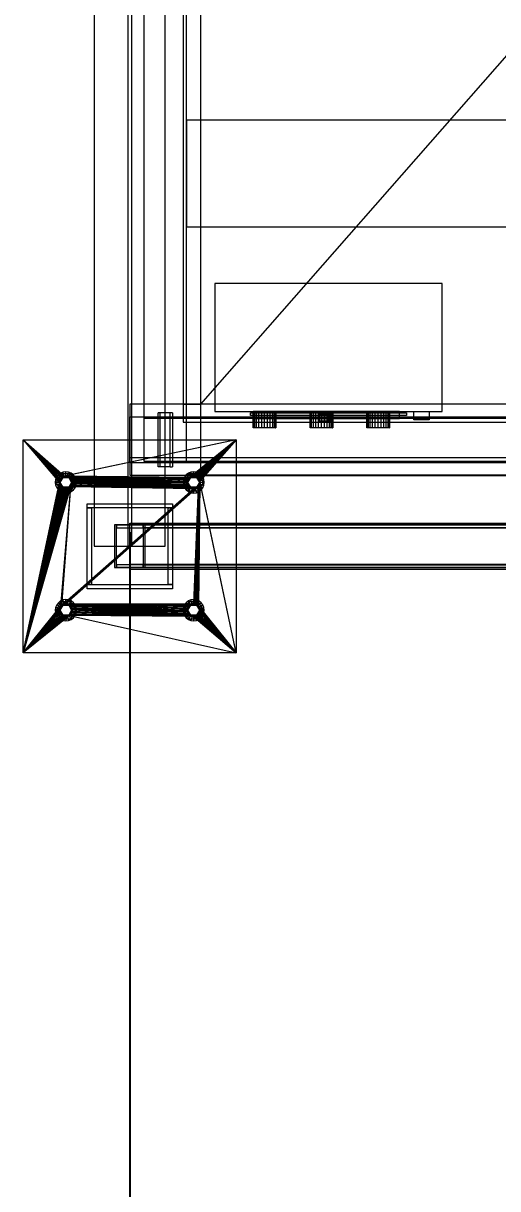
# Model space of a CAD drawing. Header units: millimetres. Extents: x -191664 to 191490, y -197311 to 10263.
# Drawn here: x 11420 to 12088, y -16955 to -15314 of the extents above; entities that cross this region are included whole.
import ezdxf

# ---------------------------------------------------------------- set-up
doc = ezdxf.new("R2010")
doc.units = ezdxf.units.MM
doc.layers.add('COTAS_O', color=1, linetype='Continuous', lineweight=0)
doc.layers.add('superior_dosificador', color=7, linetype='Continuous', lineweight=0)
doc.dimstyles.new('PLANTA_100', dxfattribs={"dimtxt": 250, "dimasz": 150, "dimexe": 150, "dimexo": 80, "dimgap": 100, "dimtad": 1, "dimtih": 1, "dimtoh": 1, "dimdec": 1, "dimdsep": 46, "dimcen": 0.09, "dimclrd": 1, "dimclre": 1, "dimclrt": 1, "dimadec": 0, "dimazin": 0, "dimtfac": 1, "dimtdec": 4, "dimtofl": 0, "dimtmove": 0, "dimatfit": 3, "dimfxl": 1, "dimtolj": 1, "dimtzin": 0, "dimarcsym": 0})

# ---------------------------------------------------------------- blocks, each defined once
blk = doc.blocks.new('*D32')
at = {"layer": 'COTAS_O', "color": 1, "lineweight": -2, "transparency": 16777216}
for p, q in [((11649.5, -14250), (12519.5, -14250)), ((12369.5, -15800), (12369.5, -14400)), ((11649.5, -15950), (12519.5, -15950))]:
    blk.add_line(p, q, dxfattribs=at)
at = {"layer": 'COTAS_O', "color": 1, "transparency": 16777216}
for points in [[(12344.5, -14400), (12394.5, -14400), (12369.5, -14250)], [(12344.5, -15800), (12394.5, -15800), (12369.5, -15950)]]:
    blk.add_solid(points, dxfattribs=at)
at = {"layer": 'Defpoints', "color": 0, "transparency": 16777216}
for p in [(11569.5, -14250), (12369.5, -14250), (11569.5, -15950)]:
    blk.add_point(p, dxfattribs=at)
blk = doc.blocks.new('*D33')
at = {"layer": 'COTAS_O', "color": 1, "lineweight": -2, "transparency": 16777216}
for p, q in [((11569.5, -16030), (11569.5, -17400)), ((13269.5, -16030), (13269.5, -17400)), ((11719.5, -17250), (13119.5, -17250))]:
    blk.add_line(p, q, dxfattribs=at)
at = {"layer": 'COTAS_O', "color": 1, "transparency": 16777216}
for points in [[(11719.5, -17225), (11719.5, -17275), (11569.5, -17250)], [(13119.5, -17225), (13119.5, -17275), (13269.5, -17250)]]:
    blk.add_solid(points, dxfattribs=at)
at = {"layer": 'Defpoints', "color": 0, "transparency": 16777216}
for p in [(11569.5, -15950), (13269.5, -15950), (13269.5, -17250)]:
    blk.add_point(p, dxfattribs=at)

msp = doc.modelspace()

# ---------------------------------------------------------------- linework, layer by layer
at = {"layer": 'superior_dosificador', "color": 8, "true_color": 0x667b86}
for p, q in [((11519.53, -14150), (11519.53, -16050)), ((11566.73, -14150), (11566.73, -16050)), ((11572.33, -16050), (11572.33, -14150)), ((11619.53, -16050), (11619.53, -14150)), ((11569.53, -15932.5), (11569.53, -15867.5)), ((11569.53, -15867.5), (13269.53, -15867.5)), ((11569.53, -15932.5), (11569.53, -15925)), ((11569.53, -15925), (13269.53, -15925)), ((13269.53, -15932.5), (11569.53, -15932.5)), ((11509.53, -15996), (11509.53, -15990)), ((11509.53, -15990), (11629.53, -15990)), ((11629.53, -15996), (11509.53, -15996)), ((11509.53, -16104), (11509.53, -15996)), ((11509.53, -15996), (11515.53, -15996)), ((11515.53, -15996), (11515.53, -16104)), ((11623.53, -16104), (11623.53, -15996)), ((11623.53, -15996), (11629.53, -15996)), ((11629.53, -15990), (11629.53, -15996)), ((11629.53, -15996), (11629.53, -16104)), ((11569.53, -16082.5), (11569.53, -16017.5)), ((11569.53, -16017.5), (13269.53, -16017.5)), ((13248.01, -16020), (11548.01, -16020)), ((11548.01, -16020), (11548.01, -16080)), ((11550.88, -16020), (11548.01, -16020)), ((11550.88, -16080), (11550.88, -16020)), ((11550.88, -16020), (13250.88, -16020)), ((11550.88, -16020), (11550.88, -16024)), ((11588.18, -16020), (11550.88, -16020)), ((11550.88, -16024), (13250.88, -16024)), ((11550.88, -16024), (11588.18, -16024)), ((13288.18, -16020), (11588.18, -16020)), ((11588.18, -16020), (11588.18, -16080)), ((11591.05, -16020), (11588.18, -16020)), ((11588.18, -16024), (11588.18, -16020)), ((13288.18, -16024), (11588.18, -16024)), ((11591.05, -16080), (11591.05, -16020)), ((11591.05, -16020), (13291.05, -16020)), ((11519.53, -16050), (11619.53, -16050)), ((11566.73, -16050), (11572.33, -16050)), ((11548.01, -16080), (13248.01, -16080)), ((11548.01, -16080), (11550.88, -16080)), ((13250.88, -16076), (11550.88, -16076)), ((11550.88, -16076), (11550.88, -16080)), ((11588.18, -16076), (11550.88, -16076)), ((13250.88, -16080), (11550.88, -16080)), ((11550.88, -16080), (11588.18, -16080)), ((11569.53, -16082.5), (11569.53, -16075)), ((11569.53, -16075), (13269.53, -16075)), ((13269.53, -16082.5), (11569.53, -16082.5)), ((11588.18, -16080), (11588.18, -16076)), ((11588.18, -16076), (13288.18, -16076)), ((11588.18, -16080), (13288.18, -16080)), ((11588.18, -16080), (11591.05, -16080)), ((13291.05, -16080), (11591.05, -16080)), ((11509.53, -16110), (11509.53, -16104)), ((11509.53, -16104), (11629.53, -16104)), ((11515.53, -16104), (11509.53, -16104)), ((11629.53, -16110), (11509.53, -16110)), ((11629.53, -16104), (11623.53, -16104)), ((11629.53, -16104), (11629.53, -16110))]:
    msp.add_line(p, q, dxfattribs=at)
at = {"layer": 'superior_dosificador', "color": 253, "true_color": 0x9caaa6}
for p, q in [((11589.53, -14330), (11589.53, -15870)), ((11649.53, -15870), (11649.53, -14330)), ((11644.53, -14350), (11644.53, -15850)), ((11669.53, -15850), (11669.53, -14350)), ((11669.53, -15850), (12169.53, -15280)), ((13189.53, -15450), (11649.53, -15450)), ((11649.53, -15450), (11649.53, -15600)), ((11649.53, -15600), (13189.53, -15600)), ((11669.53, -15850), (11569.53, -15850)), ((11569.53, -15850), (11569.53, -15950)), ((13194.53, -15850), (11644.53, -15850)), ((11644.53, -15850), (11644.53, -15875)), ((11644.53, -15850), (11669.53, -15850)), ((11669.53, -15950), (11669.53, -15850)), ((13169.53, -15850), (11669.53, -15850)), ((11649.53, -15870), (11589.53, -15870)), ((11589.53, -15870), (11589.53, -15930)), ((11612.46, -15862), (11609.53, -15862)), ((11609.53, -15938), (11609.53, -15862)), ((11619.53, -15862), (11612.46, -15862)), ((11612.46, -15938), (11612.46, -15862)), ((11626.6, -15862), (11619.53, -15862)), ((11619.53, -15938), (11619.53, -15862)), ((11629.53, -15862), (11626.6, -15862)), ((11626.6, -15938), (11626.6, -15862)), ((11629.53, -15862), (11629.53, -15938)), ((11649.53, -15930), (11649.53, -15870)), ((13189.53, -15870), (11649.53, -15870)), ((11949.53, -15860), (11744.53, -15860)), ((11744.53, -15860), (11744.53, -15870)), ((11744.53, -15870), (11949.53, -15870)), ((11949.53, -15870), (11949.53, -15860)), ((11644.53, -15875), (13194.53, -15875)), ((11589.53, -15930), (11649.53, -15930)), ((11649.53, -15930), (13189.53, -15930)), ((11569.53, -15950), (11669.53, -15950)), ((11612.46, -15938), (11609.53, -15938)), ((11619.53, -15938), (11612.46, -15938)), ((11626.6, -15938), (11619.53, -15938)), ((11626.6, -15938), (11629.53, -15938))]:
    msp.add_line(p, q, dxfattribs=at)
at = {"layer": 'superior_dosificador', "color": 132, "true_color": 0x06bec7}
for p, q in [((12009.53, -15680), (11689.53, -15680)), ((11689.53, -15680), (11689.53, -15860)), ((12009.53, -15860), (12009.53, -15680)), ((11689.53, -15860), (12009.53, -15860))]:
    msp.add_line(p, q, dxfattribs=at)
at = {"layer": 'superior_dosificador', "color": 254, "true_color": 0xd8e0dc}
for p, q in [((11739.53, -15866), (11739.53, -15862)), ((11739.53, -15862), (11959.53, -15862)), ((11959.53, -15866), (11739.53, -15866)), ((11959.53, -15862), (11959.53, -15866))]:
    msp.add_line(p, q, dxfattribs=at)
at = {"layer": 'superior_dosificador', "color": 72, "true_color": 0x64ca32}
for p, q in [((11744.07, -15860), (11743.53, -15860)), ((11743.53, -15883), (11743.53, -15860)), ((11745.67, -15860), (11744.07, -15860)), ((11744.07, -15883), (11744.07, -15860)), ((11748.21, -15860), (11745.67, -15860)), ((11745.67, -15883), (11745.67, -15860)), ((11751.53, -15860), (11748.21, -15860)), ((11748.21, -15883), (11748.21, -15860)), ((11755.39, -15860), (11751.53, -15860)), ((11751.53, -15883), (11751.53, -15860)), ((11759.53, -15860), (11755.39, -15860)), ((11755.39, -15883), (11755.39, -15860)), ((11763.67, -15860), (11759.53, -15860)), ((11759.53, -15883), (11759.53, -15860)), ((11767.53, -15860), (11763.67, -15860)), ((11763.67, -15883), (11763.67, -15860)), ((11770.84, -15860), (11767.53, -15860)), ((11767.53, -15883), (11767.53, -15860)), ((11773.38, -15860), (11770.84, -15860)), ((11770.84, -15883), (11770.84, -15860)), ((11774.98, -15860), (11773.38, -15860)), ((11773.38, -15883), (11773.38, -15860)), ((11775.53, -15860), (11774.98, -15860)), ((11774.98, -15883), (11774.98, -15860)), ((11775.53, -15860), (11775.53, -15883)), ((11824.07, -15860), (11823.53, -15860)), ((11823.53, -15883), (11823.53, -15860)), ((11825.67, -15860), (11824.07, -15860)), ((11824.07, -15883), (11824.07, -15860)), ((11828.21, -15860), (11825.67, -15860)), ((11825.67, -15883), (11825.67, -15860)), ((11831.53, -15860), (11828.21, -15860)), ((11828.21, -15883), (11828.21, -15860)), ((11835.39, -15860), (11831.53, -15860)), ((11831.53, -15883), (11831.53, -15860)), ((11839.53, -15860), (11835.39, -15860)), ((11835.39, -15883), (11835.39, -15860)), ((11843.67, -15860), (11839.53, -15860)), ((11839.53, -15883), (11839.53, -15860)), ((11847.53, -15860), (11843.67, -15860)), ((11843.67, -15883), (11843.67, -15860)), ((11850.84, -15860), (11847.53, -15860)), ((11847.53, -15883), (11847.53, -15860)), ((11853.38, -15860), (11850.84, -15860)), ((11850.84, -15883), (11850.84, -15860)), ((11854.98, -15860), (11853.38, -15860)), ((11853.38, -15883), (11853.38, -15860)), ((11855.53, -15860), (11854.98, -15860)), ((11854.98, -15883), (11854.98, -15860)), ((11855.53, -15860), (11855.53, -15883)), ((11904.07, -15860), (11903.53, -15860)), ((11903.53, -15883), (11903.53, -15860)), ((11905.67, -15860), (11904.07, -15860)), ((11904.07, -15883), (11904.07, -15860)), ((11908.21, -15860), (11905.67, -15860)), ((11905.67, -15883), (11905.67, -15860)), ((11911.53, -15860), (11908.21, -15860)), ((11908.21, -15883), (11908.21, -15860)), ((11915.39, -15860), (11911.53, -15860)), ((11911.53, -15883), (11911.53, -15860)), ((11919.53, -15860), (11915.39, -15860)), ((11915.39, -15883), (11915.39, -15860)), ((11923.67, -15860), (11919.53, -15860)), ((11919.53, -15883), (11919.53, -15860)), ((11927.53, -15860), (11923.67, -15860)), ((11923.67, -15883), (11923.67, -15860)), ((11930.84, -15860), (11927.53, -15860)), ((11927.53, -15883), (11927.53, -15860)), ((11933.38, -15860), (11930.84, -15860)), ((11930.84, -15883), (11930.84, -15860)), ((11934.98, -15860), (11933.38, -15860)), ((11933.38, -15883), (11933.38, -15860)), ((11935.53, -15860), (11934.98, -15860)), ((11934.98, -15883), (11934.98, -15860)), ((11935.53, -15860), (11935.53, -15883)), ((11744.07, -15883), (11743.53, -15883)), ((11745.67, -15883), (11744.07, -15883)), ((11748.21, -15883), (11745.67, -15883)), ((11751.53, -15883), (11748.21, -15883)), ((11755.39, -15883), (11751.53, -15883)), ((11759.53, -15883), (11755.39, -15883)), ((11763.67, -15883), (11759.53, -15883)), ((11767.53, -15883), (11763.67, -15883)), ((11770.84, -15883), (11767.53, -15883)), ((11773.38, -15883), (11770.84, -15883)), ((11774.98, -15883), (11773.38, -15883)), ((11774.98, -15883), (11775.53, -15883)), ((11824.07, -15883), (11823.53, -15883)), ((11825.67, -15883), (11824.07, -15883)), ((11828.21, -15883), (11825.67, -15883)), ((11831.53, -15883), (11828.21, -15883)), ((11835.39, -15883), (11831.53, -15883)), ((11839.53, -15883), (11835.39, -15883)), ((11843.67, -15883), (11839.53, -15883)), ((11847.53, -15883), (11843.67, -15883)), ((11850.84, -15883), (11847.53, -15883)), ((11853.38, -15883), (11850.84, -15883)), ((11854.98, -15883), (11853.38, -15883)), ((11854.98, -15883), (11855.53, -15883)), ((11904.07, -15883), (11903.53, -15883)), ((11905.67, -15883), (11904.07, -15883)), ((11908.21, -15883), (11905.67, -15883)), ((11911.53, -15883), (11908.21, -15883)), ((11915.39, -15883), (11911.53, -15883)), ((11919.53, -15883), (11915.39, -15883)), ((11923.67, -15883), (11919.53, -15883)), ((11927.53, -15883), (11923.67, -15883)), ((11930.84, -15883), (11927.53, -15883)), ((11933.38, -15883), (11930.84, -15883)), ((11934.98, -15883), (11933.38, -15883)), ((11934.98, -15883), (11935.53, -15883))]:
    msp.add_line(p, q, dxfattribs=at)
at = {"layer": 'superior_dosificador', "color": 129, "true_color": 0x304542}
for p, q in [((11836.73, -15864), (11835.53, -15864)), ((11835.53, -15874), (11835.53, -15864)), ((11840.03, -15864), (11836.73, -15864)), ((11836.73, -15874), (11836.73, -15864)), ((11844.53, -15864), (11840.03, -15864)), ((11840.03, -15874), (11840.03, -15864)), ((11849.03, -15864), (11844.53, -15864)), ((11844.53, -15874), (11844.53, -15864)), ((11852.32, -15864), (11849.03, -15864)), ((11849.03, -15874), (11849.03, -15864)), ((11853.53, -15864), (11852.32, -15864)), ((11852.32, -15874), (11852.32, -15864)), ((11853.53, -15864), (11853.53, -15874)), ((11836.73, -15874), (11835.53, -15874)), ((11840.03, -15874), (11836.73, -15874)), ((11844.53, -15874), (11840.03, -15874)), ((11849.03, -15874), (11844.53, -15874)), ((11852.32, -15874), (11849.03, -15874)), ((11852.32, -15874), (11853.53, -15874))]:
    msp.add_line(p, q, dxfattribs=at)
at = {"layer": 'superior_dosificador', "color": 43, "true_color": 0xe7bf45}
for p, q in [((11969.53, -15872), (11969.53, -15860)), ((11969.53, -15860), (11991.53, -15860)), ((11991.53, -15860), (11991.53, -15872)), ((11991.53, -15872), (11969.53, -15872))]:
    msp.add_line(p, q, dxfattribs=at)
at = {"layer": 'superior_dosificador', "color": 252, "true_color": 0x82929a}
for p, q in [((11419.53, -16200), (11419.53, -15900)), ((11419.53, -15900), (11470.53, -15960)), ((11419.53, -15900), (11470.7, -15958.24)), ((11419.53, -15900), (11471.21, -15956.56)), ((11419.53, -15900), (11472.05, -15955)), ((11419.53, -15900), (11473.16, -15953.64)), ((11419.53, -15900), (11474.53, -15952.52)), ((11419.53, -15900), (11476.08, -15951.69)), ((11419.53, -15900), (11477.77, -15951.17)), ((11419.53, -15900), (11719.53, -15900)), ((11719.53, -15900), (11477.77, -15951.17)), ((11719.53, -15900), (11479.53, -15951)), ((11719.53, -15900), (11654.53, -15952.52)), ((11719.53, -15900), (11656.08, -15951.69)), ((11719.53, -15900), (11657.77, -15951.17)), ((11719.53, -15900), (11659.53, -15951)), ((11719.53, -15900), (11661.28, -15951.17)), ((11719.53, -15900), (11662.97, -15951.69)), ((11719.53, -15900), (11664.53, -15952.52)), ((11719.53, -15900), (11665.89, -15953.64)), ((11719.53, -15900), (11667.01, -15955)), ((11719.53, -15900), (11667.84, -15956.56)), ((11719.53, -15900), (11668.36, -15958.24)), ((11719.53, -15900), (11719.53, -16200)), ((11476.08, -15951.69), (11474.53, -15952.52)), ((11477.77, -15951.17), (11476.08, -15951.69)), ((11479.53, -15951), (11477.77, -15951.17)), ((11481.28, -15951.17), (11479.53, -15951)), ((11479.53, -15951), (11650.7, -15958.24)), ((11479.53, -15951), (11651.21, -15956.56)), ((11479.53, -15951), (11652.05, -15955)), ((11479.53, -15951), (11653.16, -15953.64)), ((11479.53, -15951), (11654.53, -15952.52)), ((11482.97, -15951.69), (11481.28, -15951.17)), ((11481.28, -15951.17), (11650.7, -15958.24)), ((11484.53, -15952.52), (11482.97, -15951.69)), ((11482.97, -15951.69), (11650.7, -15958.24)), ((11656.08, -15951.69), (11654.53, -15952.52)), ((11657.77, -15951.17), (11656.08, -15951.69)), ((11659.53, -15951), (11657.77, -15951.17)), ((11661.28, -15951.17), (11659.53, -15951)), ((11662.97, -15951.69), (11661.28, -15951.17)), ((11664.53, -15952.52), (11662.97, -15951.69)), ((11419.53, -16200), (11470.53, -15960)), ((11470.7, -15961.76), (11419.53, -16200)), ((11471.21, -15963.44), (11419.53, -16200)), ((11472.05, -15965), (11419.53, -16200)), ((11473.16, -15966.36), (11419.53, -16200)), ((11485.89, -15966.36), (11419.53, -16200)), ((11474.53, -15967.48), (11419.53, -16200)), ((11484.53, -15967.48), (11419.53, -16200)), ((11476.08, -15968.31), (11419.53, -16200)), ((11482.97, -15968.31), (11419.53, -16200)), ((11470.7, -15958.24), (11470.53, -15960)), ((11470.53, -15960), (11470.7, -15961.76)), ((11471.21, -15956.56), (11470.7, -15958.24)), ((11470.7, -15961.76), (11471.21, -15963.44)), ((11472.05, -15955), (11471.21, -15956.56)), ((11471.21, -15963.44), (11472.05, -15965)), ((11473.16, -15953.64), (11472.05, -15955)), ((11472.05, -15965), (11473.16, -15966.36)), ((11485.89, -15966.36), (11472.05, -16135)), ((11474.53, -15952.52), (11473.16, -15953.64)), ((11473.16, -15966.36), (11474.53, -15967.48)), ((11485.89, -15966.36), (11473.16, -16133.64)), ((11665.89, -15966.36), (11473.16, -16133.64)), ((11664.53, -15967.48), (11473.16, -16133.64)), ((11662.97, -15968.31), (11473.16, -16133.64)), ((11665.89, -15966.36), (11474.53, -16132.52)), ((11474.53, -15967.48), (11476.08, -15968.31)), ((11665.89, -15966.36), (11476.08, -16131.69)), ((11476.08, -15968.31), (11477.77, -15968.83)), ((11665.89, -15966.36), (11477.77, -16131.17)), ((11665.89, -15966.36), (11479.53, -16131)), ((11481.28, -15968.83), (11482.97, -15968.31)), ((11482.97, -15968.31), (11484.53, -15967.48)), ((11485.89, -15953.64), (11484.53, -15952.52)), ((11484.53, -15952.52), (11650.7, -15958.24)), ((11484.53, -15967.48), (11485.89, -15966.36)), ((11487.01, -15955), (11485.89, -15953.64)), ((11485.89, -15953.64), (11650.7, -15958.24)), ((11485.89, -15966.36), (11487.01, -15965)), ((11659.53, -15969), (11485.89, -15966.36)), ((11487.84, -15956.56), (11487.01, -15955)), ((11487.01, -15955), (11650.7, -15958.24)), ((11487.01, -15965), (11487.84, -15963.44)), ((11659.53, -15969), (11487.01, -15965)), ((11488.36, -15958.24), (11487.84, -15956.56)), ((11487.84, -15956.56), (11650.7, -15958.24)), ((11487.84, -15963.44), (11488.36, -15961.76)), ((11659.53, -15969), (11487.84, -15963.44)), ((11488.53, -15960), (11488.36, -15958.24)), ((11488.36, -15958.24), (11650.7, -15958.24)), ((11488.36, -15961.76), (11488.53, -15960)), ((11659.53, -15969), (11488.36, -15961.76)), ((11488.53, -15960), (11650.7, -15958.24)), ((11650.53, -15960), (11488.53, -15960)), ((11650.7, -15961.76), (11488.53, -15960)), ((11651.21, -15963.44), (11488.53, -15960)), ((11652.05, -15965), (11488.53, -15960)), ((11653.16, -15966.36), (11488.53, -15960)), ((11654.53, -15967.48), (11488.53, -15960)), ((11656.08, -15968.31), (11488.53, -15960)), ((11657.77, -15968.83), (11488.53, -15960)), ((11659.53, -15969), (11488.53, -15960)), ((11650.7, -15958.24), (11650.53, -15960)), ((11650.53, -15960), (11650.7, -15961.76)), ((11651.21, -15956.56), (11650.7, -15958.24)), ((11650.7, -15961.76), (11651.21, -15963.44)), ((11652.05, -15955), (11651.21, -15956.56)), ((11651.21, -15963.44), (11652.05, -15965)), ((11653.16, -15953.64), (11652.05, -15955)), ((11652.05, -15965), (11653.16, -15966.36)), ((11654.53, -15952.52), (11653.16, -15953.64)), ((11653.16, -15966.36), (11654.53, -15967.48)), ((11654.53, -15967.48), (11656.08, -15968.31)), ((11656.08, -15968.31), (11657.77, -15968.83)), ((11668.53, -15960), (11659.53, -16131)), ((11668.36, -15961.76), (11659.53, -16131)), ((11667.84, -15963.44), (11659.53, -16131)), ((11667.01, -15965), (11659.53, -16131)), ((11665.89, -15966.36), (11659.53, -16131)), ((11668.53, -15960), (11661.28, -16131.17)), ((11661.28, -15968.83), (11662.97, -15968.31)), ((11662.97, -16131.69), (11668.53, -15960)), ((11662.97, -15968.31), (11664.53, -15967.48)), ((11665.89, -15953.64), (11664.53, -15952.52)), ((11664.53, -16132.52), (11668.53, -15960)), ((11664.53, -15967.48), (11665.89, -15966.36)), ((11667.01, -15955), (11665.89, -15953.64)), ((11665.89, -16133.64), (11668.53, -15960)), ((11665.89, -15966.36), (11667.01, -15965)), ((11667.84, -15956.56), (11667.01, -15955)), ((11667.01, -16135), (11668.53, -15960)), ((11667.01, -15965), (11667.84, -15963.44)), ((11668.36, -15958.24), (11667.84, -15956.56)), ((11667.84, -15963.44), (11668.36, -15961.76)), ((11719.53, -16200), (11668.36, -15958.24)), ((11668.53, -15960), (11668.36, -15958.24)), ((11668.36, -15961.76), (11668.53, -15960)), ((11719.53, -16200), (11668.53, -15960)), ((11477.77, -15968.83), (11419.53, -16200)), ((11481.28, -15968.83), (11419.53, -16200)), ((11479.53, -15969), (11419.53, -16200)), ((11661.28, -15968.83), (11473.16, -16133.64)), ((11659.53, -15969), (11473.16, -16133.64)), ((11477.77, -15968.83), (11479.53, -15969)), ((11479.53, -15969), (11481.28, -15968.83)), ((11657.77, -15968.83), (11659.53, -15969)), ((11659.53, -15969), (11661.28, -15968.83)), ((11474.53, -16132.52), (11473.16, -16133.64)), ((11476.08, -16131.69), (11474.53, -16132.52)), ((11477.77, -16131.17), (11476.08, -16131.69)), ((11479.53, -16131), (11477.77, -16131.17)), ((11481.28, -16131.17), (11479.53, -16131)), ((11479.53, -16131), (11650.53, -16140)), ((11479.53, -16131), (11650.7, -16138.24)), ((11479.53, -16131), (11651.21, -16136.56)), ((11479.53, -16131), (11652.05, -16135)), ((11479.53, -16131), (11653.16, -16133.64)), ((11479.53, -16131), (11654.53, -16132.52)), ((11479.53, -16131), (11656.08, -16131.69)), ((11479.53, -16131), (11657.77, -16131.17)), ((11479.53, -16131), (11659.53, -16131)), ((11482.97, -16131.69), (11481.28, -16131.17)), ((11481.28, -16131.17), (11650.53, -16140)), ((11484.53, -16132.52), (11482.97, -16131.69)), ((11482.97, -16131.69), (11650.53, -16140)), ((11485.89, -16133.64), (11484.53, -16132.52)), ((11484.53, -16132.52), (11650.53, -16140)), ((11654.53, -16132.52), (11653.16, -16133.64)), ((11656.08, -16131.69), (11654.53, -16132.52)), ((11657.77, -16131.17), (11656.08, -16131.69)), ((11659.53, -16131), (11657.77, -16131.17)), ((11661.28, -16131.17), (11659.53, -16131)), ((11662.97, -16131.69), (11661.28, -16131.17)), ((11664.53, -16132.52), (11662.97, -16131.69)), ((11665.89, -16133.64), (11664.53, -16132.52)), ((11419.53, -16200), (11472.05, -16135)), ((11419.53, -16200), (11471.21, -16136.56)), ((11419.53, -16200), (11470.7, -16138.24)), ((11470.53, -16140), (11419.53, -16200)), ((11470.7, -16141.76), (11419.53, -16200)), ((11471.21, -16143.44), (11419.53, -16200)), ((11472.05, -16145), (11419.53, -16200)), ((11473.16, -16146.36), (11419.53, -16200)), ((11474.53, -16147.48), (11419.53, -16200)), ((11484.53, -16147.48), (11419.53, -16200)), ((11476.08, -16148.31), (11419.53, -16200)), ((11482.97, -16148.31), (11419.53, -16200)), ((11477.77, -16148.83), (11419.53, -16200)), ((11481.28, -16148.83), (11419.53, -16200)), ((11479.53, -16149), (11419.53, -16200)), ((11470.7, -16138.24), (11470.53, -16140)), ((11470.53, -16140), (11470.7, -16141.76)), ((11471.21, -16136.56), (11470.7, -16138.24)), ((11470.7, -16141.76), (11471.21, -16143.44)), ((11472.05, -16135), (11471.21, -16136.56)), ((11471.21, -16143.44), (11472.05, -16145)), ((11473.16, -16133.64), (11472.05, -16135)), ((11472.05, -16145), (11473.16, -16146.36)), ((11473.16, -16146.36), (11474.53, -16147.48)), ((11474.53, -16147.48), (11476.08, -16148.31)), ((11476.08, -16148.31), (11477.77, -16148.83)), ((11477.77, -16148.83), (11479.53, -16149)), ((11479.53, -16149), (11481.28, -16148.83)), ((11481.28, -16148.83), (11482.97, -16148.31)), ((11482.97, -16148.31), (11484.53, -16147.48)), ((11484.53, -16147.48), (11485.89, -16146.36)), ((11484.53, -16147.48), (11719.53, -16200)), ((11659.53, -16149), (11484.53, -16147.48)), ((11487.01, -16135), (11485.89, -16133.64)), ((11485.89, -16133.64), (11650.53, -16140)), ((11485.89, -16146.36), (11487.01, -16145)), ((11659.53, -16149), (11485.89, -16146.36)), ((11487.84, -16136.56), (11487.01, -16135)), ((11487.01, -16135), (11650.53, -16140)), ((11487.01, -16145), (11487.84, -16143.44)), ((11659.53, -16149), (11487.01, -16145)), ((11488.36, -16138.24), (11487.84, -16136.56)), ((11487.84, -16136.56), (11650.53, -16140)), ((11487.84, -16143.44), (11488.36, -16141.76)), ((11659.53, -16149), (11487.84, -16143.44)), ((11488.53, -16140), (11488.36, -16138.24)), ((11488.36, -16138.24), (11650.53, -16140)), ((11488.36, -16141.76), (11488.53, -16140)), ((11659.53, -16149), (11488.36, -16141.76)), ((11650.53, -16140), (11488.53, -16140)), ((11650.7, -16141.76), (11488.53, -16140)), ((11651.21, -16143.44), (11488.53, -16140)), ((11652.05, -16145), (11488.53, -16140)), ((11653.16, -16146.36), (11488.53, -16140)), ((11654.53, -16147.48), (11488.53, -16140)), ((11656.08, -16148.31), (11488.53, -16140)), ((11657.77, -16148.83), (11488.53, -16140)), ((11659.53, -16149), (11488.53, -16140)), ((11650.7, -16138.24), (11650.53, -16140)), ((11650.53, -16140), (11650.7, -16141.76)), ((11651.21, -16136.56), (11650.7, -16138.24)), ((11650.7, -16141.76), (11651.21, -16143.44)), ((11652.05, -16135), (11651.21, -16136.56)), ((11651.21, -16143.44), (11652.05, -16145)), ((11653.16, -16133.64), (11652.05, -16135)), ((11652.05, -16145), (11653.16, -16146.36)), ((11653.16, -16146.36), (11654.53, -16147.48)), ((11654.53, -16147.48), (11656.08, -16148.31)), ((11656.08, -16148.31), (11657.77, -16148.83)), ((11657.77, -16148.83), (11659.53, -16149)), ((11659.53, -16149), (11661.28, -16148.83)), ((11659.53, -16149), (11719.53, -16200)), ((11661.28, -16148.83), (11662.97, -16148.31)), ((11661.28, -16148.83), (11719.53, -16200)), ((11662.97, -16148.31), (11664.53, -16147.48)), ((11662.97, -16148.31), (11719.53, -16200)), ((11664.53, -16147.48), (11665.89, -16146.36)), ((11664.53, -16147.48), (11719.53, -16200)), ((11667.01, -16135), (11665.89, -16133.64)), ((11665.89, -16146.36), (11667.01, -16145)), ((11665.89, -16146.36), (11719.53, -16200)), ((11667.84, -16136.56), (11667.01, -16135)), ((11667.01, -16135), (11719.53, -16200)), ((11667.01, -16145), (11667.84, -16143.44)), ((11667.01, -16145), (11719.53, -16200)), ((11668.36, -16138.24), (11667.84, -16136.56)), ((11667.84, -16136.56), (11719.53, -16200)), ((11667.84, -16143.44), (11668.36, -16141.76)), ((11667.84, -16143.44), (11719.53, -16200)), ((11668.53, -16140), (11668.36, -16138.24)), ((11668.36, -16138.24), (11719.53, -16200)), ((11668.36, -16141.76), (11668.53, -16140)), ((11668.36, -16141.76), (11719.53, -16200)), ((11668.53, -16140), (11719.53, -16200)), ((11719.53, -16200), (11419.53, -16200))]:
    msp.add_line(p, q, dxfattribs=at)
at = {"layer": 'superior_dosificador', "color": 252, "true_color": 0x8ba19a}
for p, q in [((11472.6, -15948.01), (11465.68, -15960)), ((11468.92, -15949.39), (11466.54, -15952.5)), ((11472.03, -15947.01), (11468.92, -15949.39)), ((11473.16, -15953.64), (11468.92, -15949.39)), ((11475.65, -15945.51), (11472.03, -15947.01)), ((11475.03, -15952.21), (11472.03, -15947.01)), ((11486.45, -15948.01), (11472.6, -15948.01)), ((11475.53, -15953.07), (11472.6, -15948.01)), ((11475.03, -15952.21), (11477.2, -15951.31)), ((11479.53, -15945), (11475.65, -15945.51)), ((11477.2, -15951.31), (11475.65, -15945.51)), ((11477.2, -15951.31), (11479.53, -15951)), ((11483.41, -15945.51), (11479.53, -15945)), ((11479.53, -15951), (11479.53, -15945)), ((11479.53, -15951), (11481.86, -15951.31)), ((11481.86, -15951.31), (11483.41, -15945.51)), ((11481.86, -15951.31), (11484.03, -15952.21)), ((11487.03, -15947.01), (11483.41, -15945.51)), ((11483.53, -15953.07), (11486.45, -15948.01)), ((11484.03, -15952.21), (11487.03, -15947.01)), ((11485.89, -15953.64), (11490.14, -15949.39)), ((11493.38, -15960), (11486.45, -15948.01)), ((11490.14, -15949.39), (11487.03, -15947.01)), ((11492.52, -15952.5), (11490.14, -15949.39)), ((11652.6, -15948.01), (11645.68, -15960)), ((11648.92, -15949.39), (11646.54, -15952.5)), ((11652.03, -15947.01), (11648.92, -15949.39)), ((11653.16, -15953.64), (11648.92, -15949.39)), ((11655.65, -15945.51), (11652.03, -15947.01)), ((11655.03, -15952.21), (11652.03, -15947.01)), ((11666.45, -15948.01), (11652.6, -15948.01)), ((11655.53, -15953.07), (11652.6, -15948.01)), ((11655.03, -15952.21), (11657.2, -15951.31)), ((11659.53, -15945), (11655.65, -15945.51)), ((11657.2, -15951.31), (11655.65, -15945.51)), ((11657.2, -15951.31), (11659.53, -15951)), ((11663.41, -15945.51), (11659.53, -15945)), ((11659.53, -15951), (11659.53, -15945)), ((11659.53, -15951), (11661.86, -15951.31)), ((11661.86, -15951.31), (11663.41, -15945.51)), ((11661.86, -15951.31), (11664.03, -15952.21)), ((11667.03, -15947.01), (11663.41, -15945.51)), ((11663.53, -15953.07), (11666.45, -15948.01)), ((11664.03, -15952.21), (11667.03, -15947.01)), ((11665.89, -15953.64), (11670.14, -15949.39)), ((11673.38, -15960), (11666.45, -15948.01)), ((11670.14, -15949.39), (11667.03, -15947.01)), ((11672.52, -15952.5), (11670.14, -15949.39)), ((11465.04, -15956.12), (11464.53, -15960)), ((11470.53, -15960), (11464.53, -15960)), ((11464.53, -15960), (11465.04, -15963.88)), ((11466.54, -15952.5), (11465.04, -15956.12)), ((11470.84, -15957.67), (11465.04, -15956.12)), ((11470.84, -15962.33), (11465.04, -15963.88)), ((11465.04, -15963.88), (11466.54, -15967.5)), ((11471.53, -15960), (11465.68, -15960)), ((11465.68, -15960), (11472.6, -15971.99)), ((11471.73, -15955.5), (11466.54, -15952.5)), ((11471.73, -15964.5), (11466.54, -15967.5)), ((11466.54, -15967.5), (11468.92, -15970.61)), ((11473.16, -15966.36), (11468.92, -15970.61)), ((11470.53, -15960), (11470.84, -15957.67)), ((11470.84, -15962.33), (11470.53, -15960)), ((11470.84, -15957.67), (11471.73, -15955.5)), ((11471.73, -15964.5), (11470.84, -15962.33)), ((11471.53, -15960), (11475.53, -15953.07)), ((11475.53, -15966.93), (11471.53, -15960)), ((11471.73, -15955.5), (11473.16, -15953.64)), ((11473.16, -15966.36), (11471.73, -15964.5)), ((11475.03, -15967.79), (11472.03, -15972.99)), ((11475.53, -15966.93), (11472.6, -15971.99)), ((11473.16, -15953.64), (11475.03, -15952.21)), ((11475.03, -15967.79), (11473.16, -15966.36)), ((11477.2, -15968.69), (11475.03, -15967.79)), ((11475.53, -15953.07), (11483.53, -15953.07)), ((11483.53, -15966.93), (11475.53, -15966.93)), ((11484.03, -15967.79), (11481.86, -15968.69)), ((11483.53, -15953.07), (11487.53, -15960)), ((11487.53, -15960), (11483.53, -15966.93)), ((11483.53, -15966.93), (11486.45, -15971.99)), ((11484.03, -15952.21), (11485.89, -15953.64)), ((11485.89, -15966.36), (11484.03, -15967.79)), ((11484.03, -15967.79), (11487.03, -15972.99)), ((11485.89, -15953.64), (11487.32, -15955.5)), ((11487.32, -15964.5), (11485.89, -15966.36)), ((11485.89, -15966.36), (11490.14, -15970.61)), ((11486.45, -15971.99), (11493.38, -15960)), ((11487.32, -15955.5), (11492.52, -15952.5)), ((11487.32, -15955.5), (11488.22, -15957.67)), ((11488.22, -15962.33), (11487.32, -15964.5)), ((11487.32, -15964.5), (11492.52, -15967.5)), ((11493.38, -15960), (11487.53, -15960)), ((11488.22, -15957.67), (11494.02, -15956.12)), ((11488.22, -15957.67), (11488.53, -15960)), ((11488.53, -15960), (11488.22, -15962.33)), ((11488.22, -15962.33), (11494.02, -15963.88)), ((11494.53, -15960), (11488.53, -15960)), ((11490.14, -15970.61), (11492.52, -15967.5)), ((11494.02, -15956.12), (11492.52, -15952.5)), ((11492.52, -15967.5), (11494.02, -15963.88)), ((11494.53, -15960), (11494.02, -15956.12)), ((11494.02, -15963.88), (11494.53, -15960)), ((11645.04, -15956.12), (11644.53, -15960)), ((11650.53, -15960), (11644.53, -15960)), ((11644.53, -15960), (11645.04, -15963.88)), ((11646.54, -15952.5), (11645.04, -15956.12)), ((11650.84, -15957.67), (11645.04, -15956.12)), ((11650.84, -15962.33), (11645.04, -15963.88)), ((11645.04, -15963.88), (11646.54, -15967.5)), ((11651.53, -15960), (11645.68, -15960)), ((11645.68, -15960), (11652.6, -15971.99)), ((11651.73, -15955.5), (11646.54, -15952.5)), ((11651.73, -15964.5), (11646.54, -15967.5)), ((11646.54, -15967.5), (11648.92, -15970.61)), ((11653.16, -15966.36), (11648.92, -15970.61)), ((11650.53, -15960), (11650.84, -15957.67)), ((11650.84, -15962.33), (11650.53, -15960)), ((11650.84, -15957.67), (11651.73, -15955.5)), ((11651.73, -15964.5), (11650.84, -15962.33)), ((11651.53, -15960), (11655.53, -15953.07)), ((11655.53, -15966.93), (11651.53, -15960)), ((11651.73, -15955.5), (11653.16, -15953.64)), ((11653.16, -15966.36), (11651.73, -15964.5)), ((11655.03, -15967.79), (11652.03, -15972.99)), ((11655.53, -15966.93), (11652.6, -15971.99)), ((11653.16, -15953.64), (11655.03, -15952.21)), ((11655.03, -15967.79), (11653.16, -15966.36)), ((11657.2, -15968.69), (11655.03, -15967.79)), ((11655.53, -15953.07), (11663.53, -15953.07)), ((11663.53, -15966.93), (11655.53, -15966.93)), ((11664.03, -15967.79), (11661.86, -15968.69)), ((11663.53, -15953.07), (11667.53, -15960)), ((11667.53, -15960), (11663.53, -15966.93)), ((11663.53, -15966.93), (11666.45, -15971.99)), ((11664.03, -15952.21), (11665.89, -15953.64)), ((11665.89, -15966.36), (11664.03, -15967.79)), ((11664.03, -15967.79), (11667.03, -15972.99)), ((11665.89, -15953.64), (11667.32, -15955.5)), ((11667.32, -15964.5), (11665.89, -15966.36)), ((11665.89, -15966.36), (11670.14, -15970.61)), ((11666.45, -15971.99), (11673.38, -15960)), ((11667.32, -15955.5), (11672.52, -15952.5)), ((11667.32, -15955.5), (11668.22, -15957.67)), ((11668.22, -15962.33), (11667.32, -15964.5)), ((11667.32, -15964.5), (11672.52, -15967.5)), ((11673.38, -15960), (11667.53, -15960)), ((11668.22, -15957.67), (11674.02, -15956.12)), ((11668.22, -15957.67), (11668.53, -15960)), ((11668.53, -15960), (11668.22, -15962.33)), ((11668.22, -15962.33), (11674.02, -15963.88)), ((11674.53, -15960), (11668.53, -15960)), ((11670.14, -15970.61), (11672.52, -15967.5)), ((11674.02, -15956.12), (11672.52, -15952.5)), ((11672.52, -15967.5), (11674.02, -15963.88)), ((11674.53, -15960), (11674.02, -15956.12)), ((11674.02, -15963.88), (11674.53, -15960)), ((11468.92, -15970.61), (11472.03, -15972.99)), ((11472.03, -15972.99), (11475.65, -15974.49)), ((11472.6, -15971.99), (11486.45, -15971.99)), ((11477.2, -15968.69), (11475.65, -15974.49)), ((11475.65, -15974.49), (11479.53, -15975)), ((11479.53, -15969), (11477.2, -15968.69)), ((11481.86, -15968.69), (11479.53, -15969)), ((11479.53, -15969), (11479.53, -15975)), ((11479.53, -15975), (11483.41, -15974.49)), ((11481.86, -15968.69), (11483.41, -15974.49)), ((11483.41, -15974.49), (11487.03, -15972.99)), ((11487.03, -15972.99), (11490.14, -15970.61)), ((11648.92, -15970.61), (11652.03, -15972.99)), ((11652.03, -15972.99), (11655.65, -15974.49)), ((11652.6, -15971.99), (11666.45, -15971.99)), ((11657.2, -15968.69), (11655.65, -15974.49)), ((11655.65, -15974.49), (11659.53, -15975)), ((11659.53, -15969), (11657.2, -15968.69)), ((11661.86, -15968.69), (11659.53, -15969)), ((11659.53, -15969), (11659.53, -15975)), ((11659.53, -15975), (11663.41, -15974.49)), ((11661.86, -15968.69), (11663.41, -15974.49)), ((11663.41, -15974.49), (11667.03, -15972.99)), ((11667.03, -15972.99), (11670.14, -15970.61)), ((11466.54, -16132.5), (11465.04, -16136.12)), ((11472.6, -16128.01), (11465.68, -16140)), ((11468.92, -16129.39), (11466.54, -16132.5)), ((11471.73, -16135.5), (11466.54, -16132.5)), ((11472.03, -16127.01), (11468.92, -16129.39)), ((11473.16, -16133.64), (11468.92, -16129.39)), ((11475.65, -16125.51), (11472.03, -16127.01)), ((11475.03, -16132.21), (11472.03, -16127.01)), ((11486.45, -16128.01), (11472.6, -16128.01)), ((11475.53, -16133.07), (11472.6, -16128.01)), ((11473.16, -16133.64), (11475.03, -16132.21)), ((11475.03, -16132.21), (11477.2, -16131.31)), ((11479.53, -16125), (11475.65, -16125.51)), ((11477.2, -16131.31), (11475.65, -16125.51)), ((11477.2, -16131.31), (11479.53, -16131)), ((11483.41, -16125.51), (11479.53, -16125)), ((11479.53, -16131), (11479.53, -16125)), ((11479.53, -16131), (11481.86, -16131.31)), ((11481.86, -16131.31), (11483.41, -16125.51)), ((11481.86, -16131.31), (11484.03, -16132.21)), ((11487.03, -16127.01), (11483.41, -16125.51)), ((11483.53, -16133.07), (11486.45, -16128.01)), ((11484.03, -16132.21), (11487.03, -16127.01)), ((11484.03, -16132.21), (11485.89, -16133.64)), ((11485.89, -16133.64), (11490.14, -16129.39)), ((11493.38, -16140), (11486.45, -16128.01)), ((11490.14, -16129.39), (11487.03, -16127.01)), ((11487.32, -16135.5), (11492.52, -16132.5)), ((11492.52, -16132.5), (11490.14, -16129.39)), ((11494.02, -16136.12), (11492.52, -16132.5)), ((11646.54, -16132.5), (11645.04, -16136.12)), ((11652.6, -16128.01), (11645.68, -16140)), ((11648.92, -16129.39), (11646.54, -16132.5)), ((11651.73, -16135.5), (11646.54, -16132.5)), ((11652.03, -16127.01), (11648.92, -16129.39)), ((11653.16, -16133.64), (11648.92, -16129.39)), ((11655.65, -16125.51), (11652.03, -16127.01)), ((11655.03, -16132.21), (11652.03, -16127.01)), ((11666.45, -16128.01), (11652.6, -16128.01)), ((11655.53, -16133.07), (11652.6, -16128.01)), ((11653.16, -16133.64), (11655.03, -16132.21)), ((11655.03, -16132.21), (11657.2, -16131.31)), ((11659.53, -16125), (11655.65, -16125.51)), ((11657.2, -16131.31), (11655.65, -16125.51)), ((11657.2, -16131.31), (11659.53, -16131)), ((11663.41, -16125.51), (11659.53, -16125)), ((11659.53, -16131), (11659.53, -16125)), ((11659.53, -16131), (11661.86, -16131.31)), ((11661.86, -16131.31), (11663.41, -16125.51)), ((11661.86, -16131.31), (11664.03, -16132.21)), ((11667.03, -16127.01), (11663.41, -16125.51)), ((11663.53, -16133.07), (11666.45, -16128.01)), ((11664.03, -16132.21), (11667.03, -16127.01)), ((11664.03, -16132.21), (11665.89, -16133.64)), ((11665.89, -16133.64), (11670.14, -16129.39)), ((11673.38, -16140), (11666.45, -16128.01)), ((11670.14, -16129.39), (11667.03, -16127.01)), ((11667.32, -16135.5), (11672.52, -16132.5)), ((11672.52, -16132.5), (11670.14, -16129.39)), ((11674.02, -16136.12), (11672.52, -16132.5)), ((11465.04, -16136.12), (11464.53, -16140)), ((11470.53, -16140), (11464.53, -16140)), ((11464.53, -16140), (11465.04, -16143.88)), ((11470.84, -16137.67), (11465.04, -16136.12)), ((11470.84, -16142.33), (11465.04, -16143.88)), ((11465.04, -16143.88), (11466.54, -16147.5)), ((11471.53, -16140), (11465.68, -16140)), ((11465.68, -16140), (11472.6, -16151.99)), ((11471.73, -16144.5), (11466.54, -16147.5)), ((11466.54, -16147.5), (11468.92, -16150.61)), ((11473.16, -16146.36), (11468.92, -16150.61)), ((11470.53, -16140), (11470.84, -16137.67)), ((11470.84, -16142.33), (11470.53, -16140)), ((11470.84, -16137.67), (11471.73, -16135.5)), ((11471.73, -16144.5), (11470.84, -16142.33)), ((11471.53, -16140), (11475.53, -16133.07)), ((11475.53, -16146.93), (11471.53, -16140)), ((11471.73, -16135.5), (11473.16, -16133.64)), ((11473.16, -16146.36), (11471.73, -16144.5)), ((11475.03, -16147.79), (11472.03, -16152.99)), ((11475.53, -16146.93), (11472.6, -16151.99)), ((11475.03, -16147.79), (11473.16, -16146.36)), ((11477.2, -16148.69), (11475.03, -16147.79)), ((11475.53, -16133.07), (11483.53, -16133.07)), ((11483.53, -16146.93), (11475.53, -16146.93)), ((11477.2, -16148.69), (11475.65, -16154.49)), ((11479.53, -16149), (11477.2, -16148.69)), ((11481.86, -16148.69), (11479.53, -16149)), ((11479.53, -16149), (11479.53, -16155)), ((11484.03, -16147.79), (11481.86, -16148.69)), ((11481.86, -16148.69), (11483.41, -16154.49)), ((11483.53, -16133.07), (11487.53, -16140)), ((11487.53, -16140), (11483.53, -16146.93)), ((11483.53, -16146.93), (11486.45, -16151.99)), ((11485.89, -16146.36), (11484.03, -16147.79)), ((11484.03, -16147.79), (11487.03, -16152.99)), ((11485.89, -16133.64), (11487.32, -16135.5)), ((11487.32, -16144.5), (11485.89, -16146.36)), ((11485.89, -16146.36), (11490.14, -16150.61)), ((11486.45, -16151.99), (11493.38, -16140)), ((11487.32, -16135.5), (11488.22, -16137.67)), ((11488.22, -16142.33), (11487.32, -16144.5)), ((11487.32, -16144.5), (11492.52, -16147.5)), ((11493.38, -16140), (11487.53, -16140)), ((11488.22, -16137.67), (11494.02, -16136.12)), ((11488.22, -16137.67), (11488.53, -16140)), ((11488.53, -16140), (11488.22, -16142.33)), ((11488.22, -16142.33), (11494.02, -16143.88)), ((11494.53, -16140), (11488.53, -16140)), ((11490.14, -16150.61), (11492.52, -16147.5)), ((11492.52, -16147.5), (11494.02, -16143.88)), ((11494.53, -16140), (11494.02, -16136.12)), ((11494.02, -16143.88), (11494.53, -16140)), ((11645.04, -16136.12), (11644.53, -16140)), ((11650.53, -16140), (11644.53, -16140)), ((11644.53, -16140), (11645.04, -16143.88)), ((11650.84, -16137.67), (11645.04, -16136.12)), ((11650.84, -16142.33), (11645.04, -16143.88)), ((11645.04, -16143.88), (11646.54, -16147.5)), ((11651.53, -16140), (11645.68, -16140)), ((11645.68, -16140), (11652.6, -16151.99)), ((11651.73, -16144.5), (11646.54, -16147.5)), ((11646.54, -16147.5), (11648.92, -16150.61)), ((11653.16, -16146.36), (11648.92, -16150.61)), ((11650.53, -16140), (11650.84, -16137.67)), ((11650.84, -16142.33), (11650.53, -16140)), ((11650.84, -16137.67), (11651.73, -16135.5)), ((11651.73, -16144.5), (11650.84, -16142.33)), ((11651.53, -16140), (11655.53, -16133.07)), ((11655.53, -16146.93), (11651.53, -16140)), ((11651.73, -16135.5), (11653.16, -16133.64)), ((11653.16, -16146.36), (11651.73, -16144.5)), ((11655.03, -16147.79), (11652.03, -16152.99)), ((11655.53, -16146.93), (11652.6, -16151.99)), ((11655.03, -16147.79), (11653.16, -16146.36)), ((11657.2, -16148.69), (11655.03, -16147.79)), ((11655.53, -16133.07), (11663.53, -16133.07)), ((11663.53, -16146.93), (11655.53, -16146.93)), ((11657.2, -16148.69), (11655.65, -16154.49)), ((11659.53, -16149), (11657.2, -16148.69)), ((11661.86, -16148.69), (11659.53, -16149)), ((11659.53, -16149), (11659.53, -16155)), ((11664.03, -16147.79), (11661.86, -16148.69)), ((11661.86, -16148.69), (11663.41, -16154.49)), ((11663.53, -16133.07), (11667.53, -16140)), ((11667.53, -16140), (11663.53, -16146.93)), ((11663.53, -16146.93), (11666.45, -16151.99)), ((11665.89, -16146.36), (11664.03, -16147.79)), ((11664.03, -16147.79), (11667.03, -16152.99)), ((11665.89, -16133.64), (11667.32, -16135.5)), ((11667.32, -16144.5), (11665.89, -16146.36)), ((11665.89, -16146.36), (11670.14, -16150.61)), ((11666.45, -16151.99), (11673.38, -16140)), ((11667.32, -16135.5), (11668.22, -16137.67)), ((11668.22, -16142.33), (11667.32, -16144.5)), ((11667.32, -16144.5), (11672.52, -16147.5)), ((11673.38, -16140), (11667.53, -16140)), ((11668.22, -16137.67), (11674.02, -16136.12)), ((11668.22, -16137.67), (11668.53, -16140)), ((11668.53, -16140), (11668.22, -16142.33)), ((11668.22, -16142.33), (11674.02, -16143.88)), ((11674.53, -16140), (11668.53, -16140)), ((11670.14, -16150.61), (11672.52, -16147.5)), ((11672.52, -16147.5), (11674.02, -16143.88)), ((11674.53, -16140), (11674.02, -16136.12)), ((11674.02, -16143.88), (11674.53, -16140)), ((11468.92, -16150.61), (11472.03, -16152.99)), ((11472.03, -16152.99), (11475.65, -16154.49)), ((11472.6, -16151.99), (11486.45, -16151.99)), ((11475.65, -16154.49), (11479.53, -16155)), ((11479.53, -16155), (11483.41, -16154.49)), ((11483.41, -16154.49), (11487.03, -16152.99)), ((11487.03, -16152.99), (11490.14, -16150.61)), ((11648.92, -16150.61), (11652.03, -16152.99)), ((11652.03, -16152.99), (11655.65, -16154.49)), ((11652.6, -16151.99), (11666.45, -16151.99)), ((11655.65, -16154.49), (11659.53, -16155)), ((11659.53, -16155), (11663.41, -16154.49)), ((11663.41, -16154.49), (11667.03, -16152.99)), ((11667.03, -16152.99), (11670.14, -16150.61))]:
    msp.add_line(p, q, dxfattribs=at)
at = {"layer": 'superior_dosificador', "color": 9, "true_color": 0xaeb9be}
for p, q in [((11477.46, -15952.27), (11479.53, -15952)), ((11479.53, -15952), (11481.6, -15952.27)), ((11657.46, -15952.27), (11659.53, -15952)), ((11659.53, -15952), (11661.6, -15952.27)), ((11471.53, -15960), (11471.8, -15957.93)), ((11471.8, -15962.07), (11471.53, -15960)), ((11471.8, -15957.93), (11472.6, -15956)), ((11472.6, -15964), (11471.8, -15962.07)), ((11472.6, -15956), (11473.87, -15954.34)), ((11473.87, -15965.66), (11472.6, -15964)), ((11473.87, -15954.34), (11475.53, -15953.07)), ((11475.53, -15966.93), (11473.87, -15965.66)), ((11475.53, -15953.07), (11477.46, -15952.27)), ((11477.46, -15967.73), (11475.53, -15966.93)), ((11479.53, -15968), (11477.46, -15967.73)), ((11481.6, -15967.73), (11479.53, -15968)), ((11481.6, -15952.27), (11483.53, -15953.07)), ((11483.53, -15966.93), (11481.6, -15967.73)), ((11483.53, -15953.07), (11485.19, -15954.34)), ((11485.19, -15965.66), (11483.53, -15966.93)), ((11485.19, -15954.34), (11486.46, -15956)), ((11486.46, -15964), (11485.19, -15965.66)), ((11486.46, -15956), (11487.26, -15957.93)), ((11487.26, -15962.07), (11486.46, -15964)), ((11487.26, -15957.93), (11487.53, -15960)), ((11487.53, -15960), (11487.26, -15962.07)), ((11651.53, -15960), (11651.8, -15957.93)), ((11651.8, -15962.07), (11651.53, -15960)), ((11651.8, -15957.93), (11652.6, -15956)), ((11652.6, -15964), (11651.8, -15962.07)), ((11652.6, -15956), (11653.87, -15954.34)), ((11653.87, -15965.66), (11652.6, -15964)), ((11653.87, -15954.34), (11655.53, -15953.07)), ((11655.53, -15966.93), (11653.87, -15965.66)), ((11655.53, -15953.07), (11657.46, -15952.27)), ((11657.46, -15967.73), (11655.53, -15966.93)), ((11659.53, -15968), (11657.46, -15967.73)), ((11661.6, -15967.73), (11659.53, -15968)), ((11661.6, -15952.27), (11663.53, -15953.07)), ((11663.53, -15966.93), (11661.6, -15967.73)), ((11663.53, -15953.07), (11665.19, -15954.34)), ((11665.19, -15965.66), (11663.53, -15966.93)), ((11665.19, -15954.34), (11666.46, -15956)), ((11666.46, -15964), (11665.19, -15965.66)), ((11666.46, -15956), (11667.26, -15957.93)), ((11667.26, -15962.07), (11666.46, -15964)), ((11667.26, -15957.93), (11667.53, -15960)), ((11667.53, -15960), (11667.26, -15962.07)), ((11475.53, -16133.07), (11477.46, -16132.27)), ((11477.46, -16132.27), (11479.53, -16132)), ((11479.53, -16132), (11481.6, -16132.27)), ((11481.6, -16132.27), (11483.53, -16133.07)), ((11655.53, -16133.07), (11657.46, -16132.27)), ((11657.46, -16132.27), (11659.53, -16132)), ((11659.53, -16132), (11661.6, -16132.27)), ((11661.6, -16132.27), (11663.53, -16133.07)), ((11471.53, -16140), (11471.8, -16137.93)), ((11471.8, -16142.07), (11471.53, -16140)), ((11471.8, -16137.93), (11472.6, -16136)), ((11472.6, -16144), (11471.8, -16142.07)), ((11472.6, -16136), (11473.87, -16134.34)), ((11473.87, -16145.66), (11472.6, -16144)), ((11473.87, -16134.34), (11475.53, -16133.07)), ((11475.53, -16146.93), (11473.87, -16145.66)), ((11477.46, -16147.73), (11475.53, -16146.93)), ((11479.53, -16148), (11477.46, -16147.73)), ((11481.6, -16147.73), (11479.53, -16148)), ((11483.53, -16146.93), (11481.6, -16147.73)), ((11483.53, -16133.07), (11485.19, -16134.34)), ((11485.19, -16145.66), (11483.53, -16146.93)), ((11485.19, -16134.34), (11486.46, -16136)), ((11486.46, -16144), (11485.19, -16145.66)), ((11486.46, -16136), (11487.26, -16137.93)), ((11487.26, -16142.07), (11486.46, -16144)), ((11487.26, -16137.93), (11487.53, -16140)), ((11487.53, -16140), (11487.26, -16142.07)), ((11651.53, -16140), (11651.8, -16137.93)), ((11651.8, -16142.07), (11651.53, -16140)), ((11651.8, -16137.93), (11652.6, -16136)), ((11652.6, -16144), (11651.8, -16142.07)), ((11652.6, -16136), (11653.87, -16134.34)), ((11653.87, -16145.66), (11652.6, -16144)), ((11653.87, -16134.34), (11655.53, -16133.07)), ((11655.53, -16146.93), (11653.87, -16145.66)), ((11657.46, -16147.73), (11655.53, -16146.93)), ((11659.53, -16148), (11657.46, -16147.73)), ((11661.6, -16147.73), (11659.53, -16148)), ((11663.53, -16146.93), (11661.6, -16147.73)), ((11663.53, -16133.07), (11665.19, -16134.34)), ((11665.19, -16145.66), (11663.53, -16146.93)), ((11665.19, -16134.34), (11666.46, -16136)), ((11666.46, -16144), (11665.19, -16145.66)), ((11666.46, -16136), (11667.26, -16137.93)), ((11667.26, -16142.07), (11666.46, -16144)), ((11667.26, -16137.93), (11667.53, -16140)), ((11667.53, -16140), (11667.26, -16142.07))]:
    msp.add_line(p, q, dxfattribs=at)

# ---------------------------------------------------------------- dimensions: what is measured, and where the dimension line sits
at = {"layer": 'COTAS_O'}
for p2, distance, picture, middle in [((11569.53, -14250), -800, '*D32', (12369.53, -15100)), ((13269.53, -15950), -1300, '*D33', (12419.53, -17250))]:
    dim = msp.add_aligned_dim(p1=(11569.53, -15950), p2=p2, distance=distance, text='<> O', dimstyle='PLANTA_100', dxfattribs=at)
    dim.commit()
    dim.dimension.update_dxf_attribs({"geometry": picture, "text_midpoint": middle})

doc.saveas('drawing.dxf')
